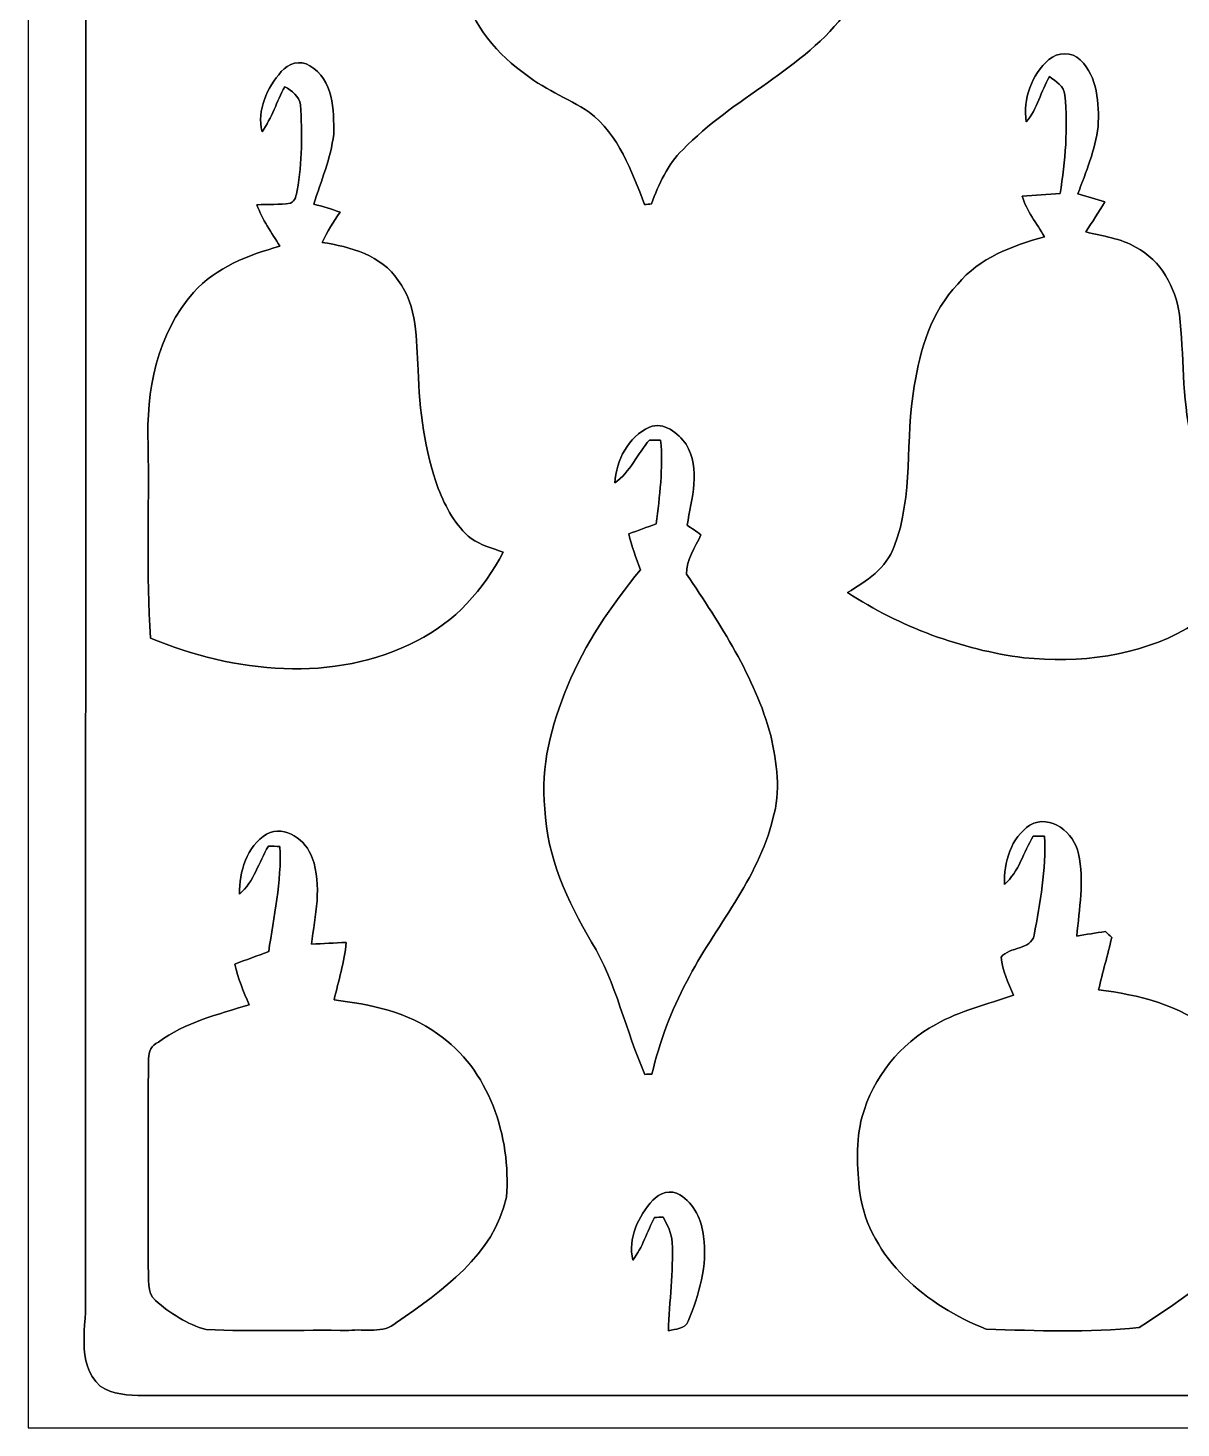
# Model space of a CAD drawing. Header units: centimetres. Extents: x -16.8 to 16.8, y -16.7 to 16.7.
# Drawn here: x -16.77 to -0.55, y -16.67 to 3.03 of the extents above; entities that cross this region are included whole.
import ezdxf

# ---------------------------------------------------------------- set-up
doc = ezdxf.new("R2010")
doc.units = ezdxf.units.CM
doc.header["$MEASUREMENT"] = 0
doc.layers.add('Layer 1', color=7, linetype='Continuous')

msp = doc.modelspace()

# ---------------------------------------------------------------- linework, layer by layer
at = {"layer": 'Layer 1', "color": 7}
for points, knots in [([(-16.77458, 16.66875), (-16.77458, 16.66875), (16.77458, 16.66875), (16.77458, 16.66875), (16.77458, 16.66875), (16.77458, 16.66875), (16.77458, -16.66875), (16.77458, -16.66875), (16.77458, -16.66875), (16.77458, -16.66875), (-16.77458, -16.66875), (-16.77458, -16.66875), (-16.77458, -16.66875), (-16.77458, -16.66875), (-16.77458, 16.66875), (-16.77458, 16.66875), (-16.77458, 16.66875), (-16.77458, 16.66875), (-16.77458, 16.66875), (-16.77458, 16.66875)], [0, 0, 0, 0, 0.16666667, 0.16666667, 0.16666667, 0.16666667, 0.33333333, 0.33333333, 0.33333333, 0.33333333, 0.5, 0.5, 0.5, 0.5, 0.66666667, 0.66666667, 0.66666667, 0.66666667, 1, 1, 1, 1]), ([(-15.56032, 15.62523), (-15.77164, 15.57091), (-15.93215, 15.36876), (-15.96637, 15.1571), (-15.96637, 15.1571), (-15.96143, 5.17243), (-15.96108, -4.81365), (-15.96637, -14.79903), (-15.96637, -14.79903), (-15.93885, -15.2206), (-16.11348, -15.74412), (-15.76141, -16.07855), (-15.76141, -16.07855), (-15.58713, -16.19779), (-15.35783, -16.2119), (-15.15286, -16.21331), (-15.15286, -16.21331), (-5.5686, -16.20626), (4.01532, -16.2119), (13.59958, -16.21014), (13.59958, -16.21014), (14.12734, -16.2052), (14.65615, -16.23095), (15.18356, -16.19709), (15.18356, -16.19709), (15.39663, -16.18968), (15.61606, -16.08526), (15.70531, -15.88241), (15.70531, -15.88241), (15.8556, -15.49153), (15.76776, -15.06432), (15.78927, -14.65792), (15.78927, -14.65792), (15.78363, -4.8387), (15.78857, 4.98087), (15.78681, 14.80009), (15.78681, 14.80009), (15.77411, 15.01387), (15.80197, 15.26046), (15.64534, 15.43332), (15.64534, 15.43332), (15.54127, 15.61147), (15.30597, 15.65169), (15.11829, 15.64605), (15.11829, 15.64605), (5.4162, 15.64534), (-4.2859, 15.64569), (-13.98764, 15.64605), (-13.98764, 15.64605), (-14.51187, 15.64005), (-15.03751, 15.67145), (-15.56032, 15.62523)], [0, 0, 0, 0, 0.07142857, 0.07142857, 0.07142857, 0.07142857, 0.14285714, 0.14285714, 0.14285714, 0.14285714, 0.21428571, 0.21428571, 0.21428571, 0.21428571, 0.28571429, 0.28571429, 0.28571429, 0.28571429, 0.35714286, 0.35714286, 0.35714286, 0.35714286, 0.42857143, 0.42857143, 0.42857143, 0.42857143, 0.5, 0.5, 0.5, 0.5, 0.57142857, 0.57142857, 0.57142857, 0.57142857, 0.64285714, 0.64285714, 0.64285714, 0.64285714, 0.71428571, 0.71428571, 0.71428571, 0.71428571, 0.78571429, 0.78571429, 0.78571429, 0.78571429, 0.85714286, 0.85714286, 0.85714286, 0.85714286, 1, 1, 1, 1]), ([(-8.30756, 9.0484), (-8.05639, 9.17187), (-7.81438, 8.94221), (-7.70643, 8.73266), (-7.70643, 8.73266), (-7.54098, 8.33367), (-7.64716, 7.89834), (-7.70714, 7.48982), (-7.70714, 7.48982), (-7.5378, 7.49335), (-7.36812, 7.51558), (-7.19949, 7.49053), (-7.19949, 7.49053), (-7.23971, 7.22524), (-7.31908, 6.96877), (-7.38611, 6.70948), (-7.38611, 6.70948), (-6.85941, 6.62869), (-6.3059, 6.52498), (-5.87516, 6.18843), (-5.87516, 6.18843), (-5.34388, 5.79967), (-5.06554, 5.15479), (-4.97523, 4.51838), (-4.97523, 4.51838), (-4.8828, 4.08764), (-5.00027, 3.63114), (-5.24828, 3.27237), (-5.24828, 3.27237), (-5.85929, 2.44228), (-6.85871, 2.04964), (-7.56179, 1.31727), (-7.56179, 1.31727), (-7.77804, 1.11054), (-7.90046, 0.82973), (-8.00418, 0.55386), (-8.00418, 0.55386), (-8.02746, 0.55174), (-8.07473, 0.54716), (-8.09837, 0.54469), (-8.09837, 0.54469), (-8.28287, 1.016), (-8.46173, 1.52647), (-8.87695, 1.84785), (-8.87695, 1.84785), (-9.18774, 2.04541), (-9.53841, 2.18017), (-9.82451, 2.41723), (-9.82451, 2.41723), (-10.24608, 2.71463), (-10.55123, 3.16265), (-10.70681, 3.65196), (-10.70681, 3.65196), (-10.87296, 4.30424), (-10.80699, 5.04366), (-10.38789, 5.59047), (-10.38789, 5.59047), (-9.98361, 6.18561), (-9.27065, 6.46712), (-8.59226, 6.60964), (-8.59226, 6.60964), (-8.65364, 6.79909), (-8.72843, 6.98394), (-8.7824, 7.17585), (-8.7824, 7.17585), (-8.62824, 7.26017), (-8.41093, 7.27075), (-8.31144, 7.42562), (-8.31144, 7.42562), (-8.19573, 7.89658), (-8.13753, 8.38588), (-8.15199, 8.87166), (-8.15199, 8.87166), (-8.2042, 8.87166), (-8.25641, 8.87166), (-8.30862, 8.8713), (-8.30862, 8.8713), (-8.42363, 8.66528), (-8.53193, 8.45538), (-8.62612, 8.23842), (-8.62612, 8.23842), (-8.65823, 8.23983), (-8.72278, 8.24195), (-8.75524, 8.24336), (-8.75524, 8.24336), (-8.66422, 8.52876), (-8.60178, 8.89459), (-8.30756, 9.0484)], [0, 0, 0, 0, 0.04347826, 0.04347826, 0.04347826, 0.04347826, 0.08695652, 0.08695652, 0.08695652, 0.08695652, 0.13043478, 0.13043478, 0.13043478, 0.13043478, 0.17391304, 0.17391304, 0.17391304, 0.17391304, 0.2173913, 0.2173913, 0.2173913, 0.2173913, 0.26086957, 0.26086957, 0.26086957, 0.26086957, 0.30434783, 0.30434783, 0.30434783, 0.30434783, 0.34782609, 0.34782609, 0.34782609, 0.34782609, 0.39130435, 0.39130435, 0.39130435, 0.39130435, 0.43478261, 0.43478261, 0.43478261, 0.43478261, 0.47826087, 0.47826087, 0.47826087, 0.47826087, 0.52173913, 0.52173913, 0.52173913, 0.52173913, 0.56521739, 0.56521739, 0.56521739, 0.56521739, 0.60869565, 0.60869565, 0.60869565, 0.60869565, 0.65217391, 0.65217391, 0.65217391, 0.65217391, 0.69565217, 0.69565217, 0.69565217, 0.69565217, 0.73913043, 0.73913043, 0.73913043, 0.73913043, 0.7826087, 0.7826087, 0.7826087, 0.7826087, 0.82608696, 0.82608696, 0.82608696, 0.82608696, 0.86956522, 0.86956522, 0.86956522, 0.86956522, 0.91304348, 0.91304348, 0.91304348, 0.91304348, 1, 1, 1, 1]), ([(-13.21153, 2.41653), (-13.11275, 2.52518), (-12.94377, 2.59045), (-12.81148, 2.49943), (-12.81148, 2.49943), (-12.47634, 2.30858), (-12.46752, 1.87219), (-12.47387, 1.53564), (-12.47387, 1.53564), (-12.51268, 1.19415), (-12.65343, 0.87701), (-12.75292, 0.55069), (-12.75292, 0.55069), (-12.62874, 0.51894), (-12.50209, 0.48789), (-12.38391, 0.43639), (-12.38391, 0.43639), (-12.47563, 0.30021), (-12.56841, 0.16369), (-12.63509, 0.01305), (-12.63509, 0.01305), (-12.23821, -0.04727), (-11.80183, -0.16863), (-11.56476, -0.52141), (-11.56476, -0.52141), (-11.29383, -0.88406), (-11.31288, -1.35255), (-11.28289, -1.78223), (-11.28289, -1.78223), (-11.27407, -2.34844), (-11.19046, -2.91606), (-11.00208, -3.45158), (-11.00208, -3.45158), (-10.89766, -3.71228), (-10.76184, -3.97369), (-10.53924, -4.15361), (-10.53924, -4.15361), (-10.40342, -4.24568), (-10.24255, -4.29189), (-10.08839, -4.34446), (-10.08839, -4.34446), (-10.36073, -4.86833), (-10.76925, -5.33012), (-11.30582, -5.59259), (-11.30582, -5.59259), (-12.46399, -6.19936), (-13.88075, -6.04202), (-15.05338, -5.55307), (-15.05338, -5.55307), (-15.10912, -4.64961), (-15.06961, -3.74403), (-15.08407, -2.83986), (-15.08407, -2.83986), (-15.11618, -2.08562), (-14.95813, -1.27), (-14.44484, -0.68968), (-14.44484, -0.68968), (-14.13122, -0.33655), (-13.67296, -0.16686), (-13.23164, -0.03881), (-13.23164, -0.03881), (-13.34558, 0.15169), (-13.48211, 0.33126), (-13.55372, 0.54398), (-13.55372, 0.54398), (-13.39674, 0.55633), (-13.23728, 0.53657), (-13.08171, 0.5648), (-13.08171, 0.5648), (-13.01186, 0.59514), (-13.00057, 0.67945), (-12.98575, 0.74507), (-12.98575, 0.74507), (-12.92119, 1.14159), (-12.91237, 1.54764), (-12.94201, 1.94733), (-12.94201, 1.94733), (-12.95365, 2.07327), (-13.06336, 2.14559), (-13.16214, 2.20416), (-13.16214, 2.20416), (-13.27573, 1.99637), (-13.34276, 1.76354), (-13.4814, 1.56986), (-13.4814, 1.56986), (-13.55831, 1.87678), (-13.40767, 2.18899), (-13.21153, 2.41653)], [0, 0, 0, 0, 0.04347826, 0.04347826, 0.04347826, 0.04347826, 0.08695652, 0.08695652, 0.08695652, 0.08695652, 0.13043478, 0.13043478, 0.13043478, 0.13043478, 0.17391304, 0.17391304, 0.17391304, 0.17391304, 0.2173913, 0.2173913, 0.2173913, 0.2173913, 0.26086957, 0.26086957, 0.26086957, 0.26086957, 0.30434783, 0.30434783, 0.30434783, 0.30434783, 0.34782609, 0.34782609, 0.34782609, 0.34782609, 0.39130435, 0.39130435, 0.39130435, 0.39130435, 0.43478261, 0.43478261, 0.43478261, 0.43478261, 0.47826087, 0.47826087, 0.47826087, 0.47826087, 0.52173913, 0.52173913, 0.52173913, 0.52173913, 0.56521739, 0.56521739, 0.56521739, 0.56521739, 0.60869565, 0.60869565, 0.60869565, 0.60869565, 0.65217391, 0.65217391, 0.65217391, 0.65217391, 0.69565217, 0.69565217, 0.69565217, 0.69565217, 0.73913043, 0.73913043, 0.73913043, 0.73913043, 0.7826087, 0.7826087, 0.7826087, 0.7826087, 0.82608696, 0.82608696, 0.82608696, 0.82608696, 0.86956522, 0.86956522, 0.86956522, 0.86956522, 0.91304348, 0.91304348, 0.91304348, 0.91304348, 1, 1, 1, 1]), ([(-2.40983, 2.58657), (-2.28847, 2.69134), (-2.08562, 2.69663), (-1.96956, 2.58128), (-1.96956, 2.58128), (-1.7205, 2.33927), (-1.70392, 1.96885), (-1.71838, 1.645), (-1.71838, 1.645), (-1.75719, 1.31445), (-1.88913, 1.00577), (-2.00343, 0.69638), (-2.00343, 0.69638), (-1.87678, 0.66075), (-1.74837, 0.62583), (-1.62348, 0.58314), (-1.62348, 0.58314), (-1.71027, 0.44062), (-1.80199, 0.30127), (-1.89124, 0.16016), (-1.89124, 0.16016), (-1.65206, 0.10195), (-1.40018, 0.0695), (-1.18357, -0.05644), (-1.18357, -0.05644), (-0.83432, -0.23989), (-0.63041, -0.61877), (-0.57538, -0.99942), (-0.57538, -0.99942), (-0.50624, -1.57656), (-0.54293, -2.1657), (-0.40887, -2.73473), (-0.40887, -2.73473), (-0.30339, -3.17641), (-0.18521, -3.64666), (0.15099, -3.97616), (0.15099, -3.97616), (0.30798, -4.09116), (0.49071, -4.16666), (0.67275, -4.23404), (0.67275, -4.23404), (0.39088, -4.71135), (0.02505, -5.15373), (-0.47025, -5.41937), (-0.47025, -5.41937), (-1.15888, -5.81237), (-1.98508, -5.91044), (-2.76472, -5.83071), (-2.76472, -5.83071), (-3.64596, -5.71606), (-4.50003, -5.39891), (-5.24439, -4.91419), (-5.24439, -4.91419), (-4.97805, -4.75368), (-4.69618, -4.57306), (-4.58752, -4.26367), (-4.58752, -4.26367), (-4.30918, -3.54612), (-4.439, -2.75731), (-4.3053, -2.01189), (-4.3053, -2.01189), (-4.22063, -1.49507), (-4.06612, -0.96132), (-3.69394, -0.57468), (-3.69394, -0.57468), (-3.38949, -0.20285), (-2.92029, -0.03493), (-2.47368, 0.09349), (-2.47368, 0.09349), (-2.58128, 0.28187), (-2.72521, 0.45226), (-2.78553, 0.66358), (-2.78553, 0.66358), (-2.60809, 0.67769), (-2.42958, 0.68792), (-2.25143, 0.70026), (-2.25143, 0.70026), (-2.18193, 1.15782), (-2.13854, 1.62348), (-2.18511, 2.08527), (-2.18511, 2.08527), (-2.19745, 2.21051), (-2.31105, 2.28106), (-2.40383, 2.34633), (-2.40383, 2.34633), (-2.52624, 2.14066), (-2.56893, 1.89159), (-2.72909, 1.70921), (-2.72909, 1.70921), (-2.78271, 2.02988), (-2.65113, 2.37173), (-2.40983, 2.58657)], [0, 0, 0, 0, 0.04166667, 0.04166667, 0.04166667, 0.04166667, 0.08333333, 0.08333333, 0.08333333, 0.08333333, 0.125, 0.125, 0.125, 0.125, 0.16666667, 0.16666667, 0.16666667, 0.16666667, 0.20833333, 0.20833333, 0.20833333, 0.20833333, 0.25, 0.25, 0.25, 0.25, 0.29166667, 0.29166667, 0.29166667, 0.29166667, 0.33333333, 0.33333333, 0.33333333, 0.33333333, 0.375, 0.375, 0.375, 0.375, 0.41666667, 0.41666667, 0.41666667, 0.41666667, 0.45833333, 0.45833333, 0.45833333, 0.45833333, 0.5, 0.5, 0.5, 0.5, 0.54166667, 0.54166667, 0.54166667, 0.54166667, 0.58333333, 0.58333333, 0.58333333, 0.58333333, 0.625, 0.625, 0.625, 0.625, 0.66666667, 0.66666667, 0.66666667, 0.66666667, 0.70833333, 0.70833333, 0.70833333, 0.70833333, 0.75, 0.75, 0.75, 0.75, 0.79166667, 0.79166667, 0.79166667, 0.79166667, 0.83333333, 0.83333333, 0.83333333, 0.83333333, 0.875, 0.875, 0.875, 0.875, 0.91666667, 0.91666667, 0.91666667, 0.91666667, 1, 1, 1, 1]), ([(-8.02993, -2.58692), (-7.82814, -2.50508), (-7.62706, -2.66912), (-7.51628, -2.82575), (-7.51628, -2.82575), (-7.30285, -3.17041), (-7.43903, -3.59833), (-7.50006, -3.96558), (-7.50006, -3.96558), (-7.43479, -4.00967), (-7.36988, -4.05412), (-7.30603, -4.10034), (-7.30603, -4.10034), (-7.38364, -4.28061), (-7.51946, -4.44747), (-7.50852, -4.65384), (-7.50852, -4.65384), (-7.03545, -5.36399), (-6.54861, -6.09212), (-6.32319, -6.92573), (-6.32319, -6.92573), (-6.23782, -7.30673), (-6.1782, -7.71313), (-6.29426, -8.09484), (-6.29426, -8.09484), (-6.50064, -8.95209), (-7.11271, -9.61531), (-7.50358, -10.38578), (-7.50358, -10.38578), (-7.73007, -10.79465), (-7.8867, -11.23879), (-7.99747, -11.69176), (-7.99747, -11.69176), (-8.02146, -11.69211), (-8.06979, -11.69247), (-8.09413, -11.69247), (-8.09413, -11.69247), (-8.36613, -11.08075), (-8.49595, -10.41082), (-8.84449, -9.83297), (-8.84449, -9.83297), (-9.18034, -9.25759), (-9.47773, -8.63247), (-9.50066, -7.95443), (-9.50066, -7.95443), (-9.56628, -7.36141), (-9.41141, -6.77439), (-9.18422, -6.23217), (-9.18422, -6.23217), (-8.94221, -5.63104), (-8.56474, -5.09517), (-8.15869, -4.59458), (-8.15869, -4.59458), (-8.2169, -4.42666), (-8.28075, -4.26085), (-8.32132, -4.08764), (-8.32132, -4.08764), (-8.19326, -4.04142), (-8.06556, -3.99415), (-7.93715, -3.94864), (-7.93715, -3.94864), (-7.88811, -3.55847), (-7.83449, -3.16336), (-7.87435, -2.77036), (-7.87435, -2.77036), (-7.92656, -2.76895), (-7.97842, -2.76789), (-8.03063, -2.76719), (-8.03063, -2.76719), (-8.20032, -2.96263), (-8.30298, -3.21733), (-8.51711, -3.37185), (-8.51711, -3.37185), (-8.49736, -3.05435), (-8.33085, -2.72098), (-8.02993, -2.58692)], [0, 0, 0, 0, 0.05, 0.05, 0.05, 0.05, 0.1, 0.1, 0.1, 0.1, 0.15, 0.15, 0.15, 0.15, 0.2, 0.2, 0.2, 0.2, 0.25, 0.25, 0.25, 0.25, 0.3, 0.3, 0.3, 0.3, 0.35, 0.35, 0.35, 0.35, 0.4, 0.4, 0.4, 0.4, 0.45, 0.45, 0.45, 0.45, 0.5, 0.5, 0.5, 0.5, 0.55, 0.55, 0.55, 0.55, 0.6, 0.6, 0.6, 0.6, 0.65, 0.65, 0.65, 0.65, 0.7, 0.7, 0.7, 0.7, 0.75, 0.75, 0.75, 0.75, 0.8, 0.8, 0.8, 0.8, 0.85, 0.85, 0.85, 0.85, 0.9, 0.9, 0.9, 0.9, 1, 1, 1, 1]), ([(-2.67688, -8.18691), (-2.38725, -8.01758), (-2.05246, -8.30051), (-1.9939, -8.58943), (-1.9939, -8.58943), (-1.91206, -8.97079), (-1.98226, -9.36343), (-2.0193, -9.74619), (-2.0193, -9.74619), (-1.88524, -9.72573), (-1.75119, -9.70245), (-1.61643, -9.68234), (-1.61643, -9.68234), (-1.58715, -9.71021), (-1.55751, -9.73808), (-1.52753, -9.7663), (-1.52753, -9.7663), (-1.57939, -10.0143), (-1.65806, -10.25631), (-1.71062, -10.50431), (-1.71062, -10.50431), (-1.14512, -10.5724), (-0.56515, -10.71316), (-0.11853, -11.08886), (-0.11853, -11.08886), (0.30939, -11.45011), (0.55704, -11.98104), (0.6731, -12.52044), (0.6731, -12.52044), (0.75459, -12.92648), (0.76588, -13.37416), (0.54892, -13.74281), (0.54892, -13.74281), (0.16475, -14.41521), (-0.51364, -14.8403), (-1.14229, -15.25658), (-1.14229, -15.25658), (-1.85314, -15.32961), (-2.57775, -15.30068), (-3.29212, -15.27775), (-3.29212, -15.27775), (-4.11903, -14.95249), (-4.93466, -14.28997), (-5.07294, -13.35969), (-5.07294, -13.35969), (-5.10858, -13.00409), (-5.13362, -12.63615), (-5.03802, -12.28796), (-5.03802, -12.28796), (-4.88597, -11.73974), (-4.50674, -11.25679), (-4.00191, -10.99185), (-4.00191, -10.99185), (-3.66289, -10.79324), (-3.27731, -10.70892), (-2.91112, -10.57839), (-2.91112, -10.57839), (-2.97744, -10.40412), (-3.0734, -10.23338), (-3.08222, -10.04358), (-3.08222, -10.04358), (-2.96228, -9.88907), (-2.66418, -9.94974), (-2.61761, -9.73208), (-2.61761, -9.73208), (-2.53259, -9.27523), (-2.4511, -8.81027), (-2.47086, -8.34355), (-2.47086, -8.34355), (-2.52448, -8.34319), (-2.5781, -8.34284), (-2.63172, -8.34319), (-2.63172, -8.34319), (-2.76895, -8.56615), (-2.8321, -8.84379), (-3.03671, -9.01982), (-3.03671, -9.01982), (-3.04447, -8.71502), (-2.94711, -8.35907), (-2.67688, -8.18691)], [0, 0, 0, 0, 0.04761905, 0.04761905, 0.04761905, 0.04761905, 0.0952381, 0.0952381, 0.0952381, 0.0952381, 0.14285714, 0.14285714, 0.14285714, 0.14285714, 0.19047619, 0.19047619, 0.19047619, 0.19047619, 0.23809524, 0.23809524, 0.23809524, 0.23809524, 0.28571429, 0.28571429, 0.28571429, 0.28571429, 0.33333333, 0.33333333, 0.33333333, 0.33333333, 0.38095238, 0.38095238, 0.38095238, 0.38095238, 0.42857143, 0.42857143, 0.42857143, 0.42857143, 0.47619048, 0.47619048, 0.47619048, 0.47619048, 0.52380952, 0.52380952, 0.52380952, 0.52380952, 0.57142857, 0.57142857, 0.57142857, 0.57142857, 0.61904762, 0.61904762, 0.61904762, 0.61904762, 0.66666667, 0.66666667, 0.66666667, 0.66666667, 0.71428571, 0.71428571, 0.71428571, 0.71428571, 0.76190476, 0.76190476, 0.76190476, 0.76190476, 0.80952381, 0.80952381, 0.80952381, 0.80952381, 0.85714286, 0.85714286, 0.85714286, 0.85714286, 0.9047619, 0.9047619, 0.9047619, 0.9047619, 1, 1, 1, 1]), ([(-13.41755, -8.31286), (-13.14626, -8.17668), (-12.86545, -8.39752), (-12.77408, -8.64694), (-12.77408, -8.64694), (-12.63297, -9.04028), (-12.73563, -9.45974), (-12.78537, -9.85979), (-12.78537, -9.85979), (-12.62239, -9.85273), (-12.45941, -9.84356), (-12.29642, -9.83721), (-12.29642, -9.83721), (-12.32535, -10.11132), (-12.40296, -10.37696), (-12.46787, -10.64401), (-12.46787, -10.64401), (-11.96128, -10.70822), (-11.43564, -10.81334), (-11.01478, -11.12061), (-11.01478, -11.12061), (-10.28524, -11.61944), (-9.97726, -12.56736), (-10.04253, -13.42108), (-10.04253, -13.42108), (-10.22033, -14.23776), (-10.95128, -14.73659), (-11.59016, -15.18532), (-11.59016, -15.18532), (-11.77396, -15.34795), (-12.03819, -15.26857), (-12.25868, -15.29609), (-12.25868, -15.29609), (-12.92825, -15.28551), (-13.59958, -15.31338), (-14.26845, -15.2848), (-14.26845, -15.2848), (-14.53303, -15.20754), (-14.77645, -15.05797), (-14.98036, -14.87346), (-14.98036, -14.87346), (-15.11688, -14.76234), (-15.0622, -14.56231), (-15.08266, -14.41203), (-15.08266, -14.41203), (-15.08478, -13.52938), (-15.07984, -12.64673), (-15.08443, -11.76443), (-15.08443, -11.76443), (-15.0562, -11.59087), (-15.14898, -11.33087), (-14.93767, -11.2395), (-14.93767, -11.2395), (-14.56408, -10.95551), (-14.10053, -10.85286), (-13.66344, -10.71245), (-13.66344, -10.71245), (-13.74316, -10.52759), (-13.81831, -10.34027), (-13.86523, -10.14412), (-13.86523, -10.14412), (-13.70753, -10.08098), (-13.54737, -10.02383), (-13.38827, -9.96491), (-13.38827, -9.96491), (-13.31771, -9.47455), (-13.20341, -8.98349), (-13.23058, -8.48501), (-13.23058, -8.48501), (-13.28455, -8.48431), (-13.33853, -8.48395), (-13.3925, -8.4836), (-13.3925, -8.4836), (-13.52868, -8.7062), (-13.59323, -8.98207), (-13.79996, -9.15599), (-13.79996, -9.15599), (-13.80208, -8.84449), (-13.69801, -8.48254), (-13.41755, -8.31286)], [0, 0, 0, 0, 0.04761905, 0.04761905, 0.04761905, 0.04761905, 0.0952381, 0.0952381, 0.0952381, 0.0952381, 0.14285714, 0.14285714, 0.14285714, 0.14285714, 0.19047619, 0.19047619, 0.19047619, 0.19047619, 0.23809524, 0.23809524, 0.23809524, 0.23809524, 0.28571429, 0.28571429, 0.28571429, 0.28571429, 0.33333333, 0.33333333, 0.33333333, 0.33333333, 0.38095238, 0.38095238, 0.38095238, 0.38095238, 0.42857143, 0.42857143, 0.42857143, 0.42857143, 0.47619048, 0.47619048, 0.47619048, 0.47619048, 0.52380952, 0.52380952, 0.52380952, 0.52380952, 0.57142857, 0.57142857, 0.57142857, 0.57142857, 0.61904762, 0.61904762, 0.61904762, 0.61904762, 0.66666667, 0.66666667, 0.66666667, 0.66666667, 0.71428571, 0.71428571, 0.71428571, 0.71428571, 0.76190476, 0.76190476, 0.76190476, 0.76190476, 0.80952381, 0.80952381, 0.80952381, 0.80952381, 0.85714286, 0.85714286, 0.85714286, 0.85714286, 0.9047619, 0.9047619, 0.9047619, 0.9047619, 1, 1, 1, 1]), ([(-7.98513, -13.46376), (-7.89411, -13.36287), (-7.72266, -13.30607), (-7.60201, -13.38686), (-7.60201, -13.38686), (-7.40057, -13.51068), (-7.29509, -13.74457), (-7.26899, -13.97317), (-7.26899, -13.97317), (-7.21184, -14.3824), (-7.33108, -14.79056), (-7.48665, -15.16451), (-7.48665, -15.16451), (-7.52651, -15.28022), (-7.66586, -15.27387), (-7.76429, -15.30103), (-7.76429, -15.30103), (-7.75053, -14.88652), (-7.69126, -14.47236), (-7.71172, -14.05714), (-7.71172, -14.05714), (-7.71701, -13.92802), (-7.78122, -13.81301), (-7.83802, -13.70083), (-7.83802, -13.70083), (-7.86871, -13.70224), (-7.92974, -13.70471), (-7.96043, -13.70577), (-7.96043, -13.70577), (-8.06379, -13.90509), (-8.12729, -14.12699), (-8.26488, -14.3069), (-8.26488, -14.3069), (-8.33967, -13.99999), (-8.18656, -13.68707), (-7.98513, -13.46376)], [0, 0, 0, 0, 0.1, 0.1, 0.1, 0.1, 0.2, 0.2, 0.2, 0.2, 0.3, 0.3, 0.3, 0.3, 0.4, 0.4, 0.4, 0.4, 0.5, 0.5, 0.5, 0.5, 0.6, 0.6, 0.6, 0.6, 0.7, 0.7, 0.7, 0.7, 0.8, 0.8, 0.8, 0.8, 1, 1, 1, 1])]:
    msp.add_open_spline(points, degree=3, knots=knots, dxfattribs=at)
at = {"layer": 'Layer 1', "color": 251}
for points, knots in [([(-15.56032, 15.62523), (-15.03751, 15.67145), (-14.51187, 15.64005), (-13.98764, 15.64605), (-13.98764, 15.64605), (-4.2859, 15.64569), (5.4162, 15.64534), (15.11829, 15.64605), (15.11829, 15.64605), (15.30597, 15.65169), (15.54127, 15.61147), (15.64534, 15.43332), (15.64534, 15.43332), (15.80197, 15.26046), (15.77411, 15.01387), (15.78681, 14.80009), (15.78681, 14.80009), (15.78857, 4.98087), (15.78363, -4.8387), (15.78927, -14.65792), (15.78927, -14.65792), (15.76776, -15.06432), (15.8556, -15.49153), (15.70531, -15.88241), (15.70531, -15.88241), (15.61606, -16.08526), (15.39663, -16.18968), (15.18356, -16.19709), (15.18356, -16.19709), (14.65615, -16.23095), (14.12734, -16.2052), (13.59958, -16.21014), (13.59958, -16.21014), (4.01532, -16.2119), (-5.5686, -16.20626), (-15.15286, -16.21331), (-15.15286, -16.21331), (-15.35783, -16.2119), (-15.58713, -16.19779), (-15.76141, -16.07855), (-15.76141, -16.07855), (-16.11348, -15.74412), (-15.93885, -15.2206), (-15.96637, -14.79903), (-15.96637, -14.79903), (-15.96108, -4.81365), (-15.96143, 5.17243), (-15.96637, 15.1571), (-15.96637, 15.1571), (-15.93215, 15.36876), (-15.77164, 15.57091), (-15.56032, 15.62523), (-15.56032, 15.62523), (-15.56032, 15.62523), (-15.56032, 15.62523), (-15.56032, 15.62523)], [0, 0, 0, 0, 0.06666667, 0.06666667, 0.06666667, 0.06666667, 0.13333333, 0.13333333, 0.13333333, 0.13333333, 0.2, 0.2, 0.2, 0.2, 0.26666667, 0.26666667, 0.26666667, 0.26666667, 0.33333333, 0.33333333, 0.33333333, 0.33333333, 0.4, 0.4, 0.4, 0.4, 0.46666667, 0.46666667, 0.46666667, 0.46666667, 0.53333333, 0.53333333, 0.53333333, 0.53333333, 0.6, 0.6, 0.6, 0.6, 0.66666667, 0.66666667, 0.66666667, 0.66666667, 0.73333333, 0.73333333, 0.73333333, 0.73333333, 0.8, 0.8, 0.8, 0.8, 0.86666667, 0.86666667, 0.86666667, 0.86666667, 1, 1, 1, 1]), ([(-8.30756, 9.0484), (-8.60178, 8.89459), (-8.66422, 8.52876), (-8.75524, 8.24336), (-8.75524, 8.24336), (-8.72278, 8.24195), (-8.65823, 8.23983), (-8.62612, 8.23842), (-8.62612, 8.23842), (-8.53193, 8.45538), (-8.42363, 8.66528), (-8.30862, 8.8713), (-8.30862, 8.8713), (-8.25641, 8.87166), (-8.2042, 8.87166), (-8.15199, 8.87166), (-8.15199, 8.87166), (-8.13753, 8.38588), (-8.19573, 7.89658), (-8.31144, 7.42562), (-8.31144, 7.42562), (-8.41093, 7.27075), (-8.62824, 7.26017), (-8.7824, 7.17585), (-8.7824, 7.17585), (-8.72843, 6.98394), (-8.65364, 6.79909), (-8.59226, 6.60964), (-8.59226, 6.60964), (-9.27065, 6.46712), (-9.98361, 6.18561), (-10.38789, 5.59047), (-10.38789, 5.59047), (-10.80699, 5.04366), (-10.87296, 4.30424), (-10.70681, 3.65196), (-10.70681, 3.65196), (-10.55123, 3.16265), (-10.24608, 2.71463), (-9.82451, 2.41723), (-9.82451, 2.41723), (-9.53841, 2.18017), (-9.18774, 2.04541), (-8.87695, 1.84785), (-8.87695, 1.84785), (-8.46173, 1.52647), (-8.28287, 1.016), (-8.09837, 0.54469), (-8.09837, 0.54469), (-8.07473, 0.54716), (-8.02746, 0.55174), (-8.00418, 0.55386), (-8.00418, 0.55386), (-7.90046, 0.82973), (-7.77804, 1.11054), (-7.56179, 1.31727), (-7.56179, 1.31727), (-6.85871, 2.04964), (-5.85929, 2.44228), (-5.24828, 3.27237), (-5.24828, 3.27237), (-5.00027, 3.63114), (-4.8828, 4.08764), (-4.97523, 4.51838), (-4.97523, 4.51838), (-5.06554, 5.15479), (-5.34388, 5.79967), (-5.87516, 6.18843), (-5.87516, 6.18843), (-6.3059, 6.52498), (-6.85941, 6.62869), (-7.38611, 6.70948), (-7.38611, 6.70948), (-7.31908, 6.96877), (-7.23971, 7.22524), (-7.19949, 7.49053), (-7.19949, 7.49053), (-7.36812, 7.51558), (-7.5378, 7.49335), (-7.70714, 7.48982), (-7.70714, 7.48982), (-7.64716, 7.89834), (-7.54098, 8.33367), (-7.70643, 8.73266), (-7.70643, 8.73266), (-7.81438, 8.94221), (-8.05639, 9.17187), (-8.30756, 9.0484), (-8.30756, 9.0484), (-8.30756, 9.0484), (-8.30756, 9.0484), (-8.30756, 9.0484)], [0, 0, 0, 0, 0.04166667, 0.04166667, 0.04166667, 0.04166667, 0.08333333, 0.08333333, 0.08333333, 0.08333333, 0.125, 0.125, 0.125, 0.125, 0.16666667, 0.16666667, 0.16666667, 0.16666667, 0.20833333, 0.20833333, 0.20833333, 0.20833333, 0.25, 0.25, 0.25, 0.25, 0.29166667, 0.29166667, 0.29166667, 0.29166667, 0.33333333, 0.33333333, 0.33333333, 0.33333333, 0.375, 0.375, 0.375, 0.375, 0.41666667, 0.41666667, 0.41666667, 0.41666667, 0.45833333, 0.45833333, 0.45833333, 0.45833333, 0.5, 0.5, 0.5, 0.5, 0.54166667, 0.54166667, 0.54166667, 0.54166667, 0.58333333, 0.58333333, 0.58333333, 0.58333333, 0.625, 0.625, 0.625, 0.625, 0.66666667, 0.66666667, 0.66666667, 0.66666667, 0.70833333, 0.70833333, 0.70833333, 0.70833333, 0.75, 0.75, 0.75, 0.75, 0.79166667, 0.79166667, 0.79166667, 0.79166667, 0.83333333, 0.83333333, 0.83333333, 0.83333333, 0.875, 0.875, 0.875, 0.875, 0.91666667, 0.91666667, 0.91666667, 0.91666667, 1, 1, 1, 1]), ([(-13.21153, 2.41653), (-13.40767, 2.18899), (-13.55831, 1.87678), (-13.4814, 1.56986), (-13.4814, 1.56986), (-13.34276, 1.76354), (-13.27573, 1.99637), (-13.16214, 2.20416), (-13.16214, 2.20416), (-13.06336, 2.14559), (-12.95365, 2.07327), (-12.94201, 1.94733), (-12.94201, 1.94733), (-12.91237, 1.54764), (-12.92119, 1.14159), (-12.98575, 0.74507), (-12.98575, 0.74507), (-13.00057, 0.67945), (-13.01186, 0.59514), (-13.08171, 0.5648), (-13.08171, 0.5648), (-13.23728, 0.53657), (-13.39674, 0.55633), (-13.55372, 0.54398), (-13.55372, 0.54398), (-13.48211, 0.33126), (-13.34558, 0.15169), (-13.23164, -0.03881), (-13.23164, -0.03881), (-13.67296, -0.16686), (-14.13122, -0.33655), (-14.44484, -0.68968), (-14.44484, -0.68968), (-14.95813, -1.27), (-15.11618, -2.08562), (-15.08407, -2.83986), (-15.08407, -2.83986), (-15.06961, -3.74403), (-15.10912, -4.64961), (-15.05338, -5.55307), (-15.05338, -5.55307), (-13.88075, -6.04202), (-12.46399, -6.19936), (-11.30582, -5.59259), (-11.30582, -5.59259), (-10.76925, -5.33012), (-10.36073, -4.86833), (-10.08839, -4.34446), (-10.08839, -4.34446), (-10.24255, -4.29189), (-10.40342, -4.24568), (-10.53924, -4.15361), (-10.53924, -4.15361), (-10.76184, -3.97369), (-10.89766, -3.71228), (-11.00208, -3.45158), (-11.00208, -3.45158), (-11.19046, -2.91606), (-11.27407, -2.34844), (-11.28289, -1.78223), (-11.28289, -1.78223), (-11.31288, -1.35255), (-11.29383, -0.88406), (-11.56476, -0.52141), (-11.56476, -0.52141), (-11.80183, -0.16863), (-12.23821, -0.04727), (-12.63509, 0.01305), (-12.63509, 0.01305), (-12.56841, 0.16369), (-12.47563, 0.30021), (-12.38391, 0.43639), (-12.38391, 0.43639), (-12.50209, 0.48789), (-12.62874, 0.51894), (-12.75292, 0.55069), (-12.75292, 0.55069), (-12.65343, 0.87701), (-12.51268, 1.19415), (-12.47387, 1.53564), (-12.47387, 1.53564), (-12.46752, 1.87219), (-12.47634, 2.30858), (-12.81148, 2.49943), (-12.81148, 2.49943), (-12.94377, 2.59045), (-13.11275, 2.52518), (-13.21153, 2.41653), (-13.21153, 2.41653), (-13.21153, 2.41653), (-13.21153, 2.41653), (-13.21153, 2.41653)], [0, 0, 0, 0, 0.04166667, 0.04166667, 0.04166667, 0.04166667, 0.08333333, 0.08333333, 0.08333333, 0.08333333, 0.125, 0.125, 0.125, 0.125, 0.16666667, 0.16666667, 0.16666667, 0.16666667, 0.20833333, 0.20833333, 0.20833333, 0.20833333, 0.25, 0.25, 0.25, 0.25, 0.29166667, 0.29166667, 0.29166667, 0.29166667, 0.33333333, 0.33333333, 0.33333333, 0.33333333, 0.375, 0.375, 0.375, 0.375, 0.41666667, 0.41666667, 0.41666667, 0.41666667, 0.45833333, 0.45833333, 0.45833333, 0.45833333, 0.5, 0.5, 0.5, 0.5, 0.54166667, 0.54166667, 0.54166667, 0.54166667, 0.58333333, 0.58333333, 0.58333333, 0.58333333, 0.625, 0.625, 0.625, 0.625, 0.66666667, 0.66666667, 0.66666667, 0.66666667, 0.70833333, 0.70833333, 0.70833333, 0.70833333, 0.75, 0.75, 0.75, 0.75, 0.79166667, 0.79166667, 0.79166667, 0.79166667, 0.83333333, 0.83333333, 0.83333333, 0.83333333, 0.875, 0.875, 0.875, 0.875, 0.91666667, 0.91666667, 0.91666667, 0.91666667, 1, 1, 1, 1]), ([(-2.40983, 2.58657), (-2.65113, 2.37173), (-2.78271, 2.02988), (-2.72909, 1.70921), (-2.72909, 1.70921), (-2.56893, 1.89159), (-2.52624, 2.14066), (-2.40383, 2.34633), (-2.40383, 2.34633), (-2.31105, 2.28106), (-2.19745, 2.21051), (-2.18511, 2.08527), (-2.18511, 2.08527), (-2.13854, 1.62348), (-2.18193, 1.15782), (-2.25143, 0.70026), (-2.25143, 0.70026), (-2.42958, 0.68792), (-2.60809, 0.67769), (-2.78553, 0.66358), (-2.78553, 0.66358), (-2.72521, 0.45226), (-2.58128, 0.28187), (-2.47368, 0.09349), (-2.47368, 0.09349), (-2.92029, -0.03493), (-3.38949, -0.20285), (-3.69394, -0.57468), (-3.69394, -0.57468), (-4.06612, -0.96132), (-4.22063, -1.49507), (-4.3053, -2.01189), (-4.3053, -2.01189), (-4.439, -2.75731), (-4.30918, -3.54612), (-4.58752, -4.26367), (-4.58752, -4.26367), (-4.69618, -4.57306), (-4.97805, -4.75368), (-5.24439, -4.91419), (-5.24439, -4.91419), (-4.50003, -5.39891), (-3.64596, -5.71606), (-2.76472, -5.83071), (-2.76472, -5.83071), (-1.98508, -5.91044), (-1.15888, -5.81237), (-0.47025, -5.41937), (-0.47025, -5.41937), (0.02505, -5.15373), (0.39088, -4.71135), (0.67275, -4.23404), (0.67275, -4.23404), (0.49071, -4.16666), (0.30798, -4.09116), (0.15099, -3.97616), (0.15099, -3.97616), (-0.18521, -3.64666), (-0.30339, -3.17641), (-0.40887, -2.73473), (-0.40887, -2.73473), (-0.54293, -2.1657), (-0.50624, -1.57656), (-0.57538, -0.99942), (-0.57538, -0.99942), (-0.63041, -0.61877), (-0.83432, -0.23989), (-1.18357, -0.05644), (-1.18357, -0.05644), (-1.40018, 0.0695), (-1.65206, 0.10195), (-1.89124, 0.16016), (-1.89124, 0.16016), (-1.80199, 0.30127), (-1.71027, 0.44062), (-1.62348, 0.58314), (-1.62348, 0.58314), (-1.74837, 0.62583), (-1.87678, 0.66075), (-2.00343, 0.69638), (-2.00343, 0.69638), (-1.88913, 1.00577), (-1.75719, 1.31445), (-1.71838, 1.645), (-1.71838, 1.645), (-1.70392, 1.96885), (-1.7205, 2.33927), (-1.96956, 2.58128), (-1.96956, 2.58128), (-2.08562, 2.69663), (-2.28847, 2.69134), (-2.40983, 2.58657), (-2.40983, 2.58657), (-2.40983, 2.58657), (-2.40983, 2.58657), (-2.40983, 2.58657)], [0, 0, 0, 0, 0.04, 0.04, 0.04, 0.04, 0.08, 0.08, 0.08, 0.08, 0.12, 0.12, 0.12, 0.12, 0.16, 0.16, 0.16, 0.16, 0.2, 0.2, 0.2, 0.2, 0.24, 0.24, 0.24, 0.24, 0.28, 0.28, 0.28, 0.28, 0.32, 0.32, 0.32, 0.32, 0.36, 0.36, 0.36, 0.36, 0.4, 0.4, 0.4, 0.4, 0.44, 0.44, 0.44, 0.44, 0.48, 0.48, 0.48, 0.48, 0.52, 0.52, 0.52, 0.52, 0.56, 0.56, 0.56, 0.56, 0.6, 0.6, 0.6, 0.6, 0.64, 0.64, 0.64, 0.64, 0.68, 0.68, 0.68, 0.68, 0.72, 0.72, 0.72, 0.72, 0.76, 0.76, 0.76, 0.76, 0.8, 0.8, 0.8, 0.8, 0.84, 0.84, 0.84, 0.84, 0.88, 0.88, 0.88, 0.88, 0.92, 0.92, 0.92, 0.92, 1, 1, 1, 1]), ([(-8.02993, -2.58692), (-8.33085, -2.72098), (-8.49736, -3.05435), (-8.51711, -3.37185), (-8.51711, -3.37185), (-8.30298, -3.21733), (-8.20032, -2.96263), (-8.03063, -2.76719), (-8.03063, -2.76719), (-7.97842, -2.76789), (-7.92656, -2.76895), (-7.87435, -2.77036), (-7.87435, -2.77036), (-7.83449, -3.16336), (-7.88811, -3.55847), (-7.93715, -3.94864), (-7.93715, -3.94864), (-8.06556, -3.99415), (-8.19326, -4.04142), (-8.32132, -4.08764), (-8.32132, -4.08764), (-8.28075, -4.26085), (-8.2169, -4.42666), (-8.15869, -4.59458), (-8.15869, -4.59458), (-8.56474, -5.09517), (-8.94221, -5.63104), (-9.18422, -6.23217), (-9.18422, -6.23217), (-9.41141, -6.77439), (-9.56628, -7.36141), (-9.50066, -7.95443), (-9.50066, -7.95443), (-9.47773, -8.63247), (-9.18034, -9.25759), (-8.84449, -9.83297), (-8.84449, -9.83297), (-8.49595, -10.41082), (-8.36613, -11.08075), (-8.09413, -11.69247), (-8.09413, -11.69247), (-8.06979, -11.69247), (-8.02146, -11.69211), (-7.99747, -11.69176), (-7.99747, -11.69176), (-7.8867, -11.23879), (-7.73007, -10.79465), (-7.50358, -10.38578), (-7.50358, -10.38578), (-7.11271, -9.61531), (-6.50064, -8.95209), (-6.29426, -8.09484), (-6.29426, -8.09484), (-6.1782, -7.71313), (-6.23782, -7.30673), (-6.32319, -6.92573), (-6.32319, -6.92573), (-6.54861, -6.09212), (-7.03545, -5.36399), (-7.50852, -4.65384), (-7.50852, -4.65384), (-7.51946, -4.44747), (-7.38364, -4.28061), (-7.30603, -4.10034), (-7.30603, -4.10034), (-7.36988, -4.05412), (-7.43479, -4.00967), (-7.50006, -3.96558), (-7.50006, -3.96558), (-7.43903, -3.59833), (-7.30285, -3.17041), (-7.51628, -2.82575), (-7.51628, -2.82575), (-7.62706, -2.66912), (-7.82814, -2.50508), (-8.02993, -2.58692), (-8.02993, -2.58692), (-8.02993, -2.58692), (-8.02993, -2.58692), (-8.02993, -2.58692)], [0, 0, 0, 0, 0.04761905, 0.04761905, 0.04761905, 0.04761905, 0.0952381, 0.0952381, 0.0952381, 0.0952381, 0.14285714, 0.14285714, 0.14285714, 0.14285714, 0.19047619, 0.19047619, 0.19047619, 0.19047619, 0.23809524, 0.23809524, 0.23809524, 0.23809524, 0.28571429, 0.28571429, 0.28571429, 0.28571429, 0.33333333, 0.33333333, 0.33333333, 0.33333333, 0.38095238, 0.38095238, 0.38095238, 0.38095238, 0.42857143, 0.42857143, 0.42857143, 0.42857143, 0.47619048, 0.47619048, 0.47619048, 0.47619048, 0.52380952, 0.52380952, 0.52380952, 0.52380952, 0.57142857, 0.57142857, 0.57142857, 0.57142857, 0.61904762, 0.61904762, 0.61904762, 0.61904762, 0.66666667, 0.66666667, 0.66666667, 0.66666667, 0.71428571, 0.71428571, 0.71428571, 0.71428571, 0.76190476, 0.76190476, 0.76190476, 0.76190476, 0.80952381, 0.80952381, 0.80952381, 0.80952381, 0.85714286, 0.85714286, 0.85714286, 0.85714286, 0.9047619, 0.9047619, 0.9047619, 0.9047619, 1, 1, 1, 1]), ([(-2.67688, -8.18691), (-2.94711, -8.35907), (-3.04447, -8.71502), (-3.03671, -9.01982), (-3.03671, -9.01982), (-2.8321, -8.84379), (-2.76895, -8.56615), (-2.63172, -8.34319), (-2.63172, -8.34319), (-2.5781, -8.34284), (-2.52448, -8.34319), (-2.47086, -8.34355), (-2.47086, -8.34355), (-2.4511, -8.81027), (-2.53259, -9.27523), (-2.61761, -9.73208), (-2.61761, -9.73208), (-2.66418, -9.94974), (-2.96228, -9.88907), (-3.08222, -10.04358), (-3.08222, -10.04358), (-3.0734, -10.23338), (-2.97744, -10.40412), (-2.91112, -10.57839), (-2.91112, -10.57839), (-3.27731, -10.70892), (-3.66289, -10.79324), (-4.00191, -10.99185), (-4.00191, -10.99185), (-4.50674, -11.25679), (-4.88597, -11.73974), (-5.03802, -12.28796), (-5.03802, -12.28796), (-5.13362, -12.63615), (-5.10858, -13.00409), (-5.07294, -13.35969), (-5.07294, -13.35969), (-4.93466, -14.28997), (-4.11903, -14.95249), (-3.29212, -15.27775), (-3.29212, -15.27775), (-2.57775, -15.30068), (-1.85314, -15.32961), (-1.14229, -15.25658), (-1.14229, -15.25658), (-0.51364, -14.8403), (0.16475, -14.41521), (0.54892, -13.74281), (0.54892, -13.74281), (0.76588, -13.37416), (0.75459, -12.92648), (0.6731, -12.52044), (0.6731, -12.52044), (0.55704, -11.98104), (0.30939, -11.45011), (-0.11853, -11.08886), (-0.11853, -11.08886), (-0.56515, -10.71316), (-1.14512, -10.5724), (-1.71062, -10.50431), (-1.71062, -10.50431), (-1.65806, -10.25631), (-1.57939, -10.0143), (-1.52753, -9.7663), (-1.52753, -9.7663), (-1.55751, -9.73808), (-1.58715, -9.71021), (-1.61643, -9.68234), (-1.61643, -9.68234), (-1.75119, -9.70245), (-1.88524, -9.72573), (-2.0193, -9.74619), (-2.0193, -9.74619), (-1.98226, -9.36343), (-1.91206, -8.97079), (-1.9939, -8.58943), (-1.9939, -8.58943), (-2.05246, -8.30051), (-2.38725, -8.01758), (-2.67688, -8.18691), (-2.67688, -8.18691), (-2.67688, -8.18691), (-2.67688, -8.18691), (-2.67688, -8.18691)], [0, 0, 0, 0, 0.04545455, 0.04545455, 0.04545455, 0.04545455, 0.09090909, 0.09090909, 0.09090909, 0.09090909, 0.13636364, 0.13636364, 0.13636364, 0.13636364, 0.18181818, 0.18181818, 0.18181818, 0.18181818, 0.22727273, 0.22727273, 0.22727273, 0.22727273, 0.27272727, 0.27272727, 0.27272727, 0.27272727, 0.31818182, 0.31818182, 0.31818182, 0.31818182, 0.36363636, 0.36363636, 0.36363636, 0.36363636, 0.40909091, 0.40909091, 0.40909091, 0.40909091, 0.45454545, 0.45454545, 0.45454545, 0.45454545, 0.5, 0.5, 0.5, 0.5, 0.54545455, 0.54545455, 0.54545455, 0.54545455, 0.59090909, 0.59090909, 0.59090909, 0.59090909, 0.63636364, 0.63636364, 0.63636364, 0.63636364, 0.68181818, 0.68181818, 0.68181818, 0.68181818, 0.72727273, 0.72727273, 0.72727273, 0.72727273, 0.77272727, 0.77272727, 0.77272727, 0.77272727, 0.81818182, 0.81818182, 0.81818182, 0.81818182, 0.86363636, 0.86363636, 0.86363636, 0.86363636, 0.90909091, 0.90909091, 0.90909091, 0.90909091, 1, 1, 1, 1]), ([(-13.41755, -8.31286), (-13.69801, -8.48254), (-13.80208, -8.84449), (-13.79996, -9.15599), (-13.79996, -9.15599), (-13.59323, -8.98207), (-13.52868, -8.7062), (-13.3925, -8.4836), (-13.3925, -8.4836), (-13.33853, -8.48395), (-13.28455, -8.48431), (-13.23058, -8.48501), (-13.23058, -8.48501), (-13.20341, -8.98349), (-13.31771, -9.47455), (-13.38827, -9.96491), (-13.38827, -9.96491), (-13.54737, -10.02383), (-13.70753, -10.08098), (-13.86523, -10.14412), (-13.86523, -10.14412), (-13.81831, -10.34027), (-13.74316, -10.52759), (-13.66344, -10.71245), (-13.66344, -10.71245), (-14.10053, -10.85286), (-14.56408, -10.95551), (-14.93767, -11.2395), (-14.93767, -11.2395), (-15.14898, -11.33087), (-15.0562, -11.59087), (-15.08443, -11.76443), (-15.08443, -11.76443), (-15.07984, -12.64673), (-15.08478, -13.52938), (-15.08266, -14.41203), (-15.08266, -14.41203), (-15.0622, -14.56231), (-15.11688, -14.76234), (-14.98036, -14.87346), (-14.98036, -14.87346), (-14.77645, -15.05797), (-14.53303, -15.20754), (-14.26845, -15.2848), (-14.26845, -15.2848), (-13.59958, -15.31338), (-12.92825, -15.28551), (-12.25868, -15.29609), (-12.25868, -15.29609), (-12.03819, -15.26857), (-11.77396, -15.34795), (-11.59016, -15.18532), (-11.59016, -15.18532), (-10.95128, -14.73659), (-10.22033, -14.23776), (-10.04253, -13.42108), (-10.04253, -13.42108), (-9.97726, -12.56736), (-10.28524, -11.61944), (-11.01478, -11.12061), (-11.01478, -11.12061), (-11.43564, -10.81334), (-11.96128, -10.70822), (-12.46787, -10.64401), (-12.46787, -10.64401), (-12.40296, -10.37696), (-12.32535, -10.11132), (-12.29642, -9.83721), (-12.29642, -9.83721), (-12.45941, -9.84356), (-12.62239, -9.85273), (-12.78537, -9.85979), (-12.78537, -9.85979), (-12.73563, -9.45974), (-12.63297, -9.04028), (-12.77408, -8.64694), (-12.77408, -8.64694), (-12.86545, -8.39752), (-13.14626, -8.17668), (-13.41755, -8.31286), (-13.41755, -8.31286), (-13.41755, -8.31286), (-13.41755, -8.31286), (-13.41755, -8.31286)], [0, 0, 0, 0, 0.04545455, 0.04545455, 0.04545455, 0.04545455, 0.09090909, 0.09090909, 0.09090909, 0.09090909, 0.13636364, 0.13636364, 0.13636364, 0.13636364, 0.18181818, 0.18181818, 0.18181818, 0.18181818, 0.22727273, 0.22727273, 0.22727273, 0.22727273, 0.27272727, 0.27272727, 0.27272727, 0.27272727, 0.31818182, 0.31818182, 0.31818182, 0.31818182, 0.36363636, 0.36363636, 0.36363636, 0.36363636, 0.40909091, 0.40909091, 0.40909091, 0.40909091, 0.45454545, 0.45454545, 0.45454545, 0.45454545, 0.5, 0.5, 0.5, 0.5, 0.54545455, 0.54545455, 0.54545455, 0.54545455, 0.59090909, 0.59090909, 0.59090909, 0.59090909, 0.63636364, 0.63636364, 0.63636364, 0.63636364, 0.68181818, 0.68181818, 0.68181818, 0.68181818, 0.72727273, 0.72727273, 0.72727273, 0.72727273, 0.77272727, 0.77272727, 0.77272727, 0.77272727, 0.81818182, 0.81818182, 0.81818182, 0.81818182, 0.86363636, 0.86363636, 0.86363636, 0.86363636, 0.90909091, 0.90909091, 0.90909091, 0.90909091, 1, 1, 1, 1]), ([(-7.98513, -13.46376), (-8.18656, -13.68707), (-8.33967, -13.99999), (-8.26488, -14.3069), (-8.26488, -14.3069), (-8.12729, -14.12699), (-8.06379, -13.90509), (-7.96043, -13.70577), (-7.96043, -13.70577), (-7.92974, -13.70471), (-7.86871, -13.70224), (-7.83802, -13.70083), (-7.83802, -13.70083), (-7.78122, -13.81301), (-7.71701, -13.92802), (-7.71172, -14.05714), (-7.71172, -14.05714), (-7.69126, -14.47236), (-7.75053, -14.88652), (-7.76429, -15.30103), (-7.76429, -15.30103), (-7.66586, -15.27387), (-7.52651, -15.28022), (-7.48665, -15.16451), (-7.48665, -15.16451), (-7.33108, -14.79056), (-7.21184, -14.3824), (-7.26899, -13.97317), (-7.26899, -13.97317), (-7.29509, -13.74457), (-7.40057, -13.51068), (-7.60201, -13.38686), (-7.60201, -13.38686), (-7.72266, -13.30607), (-7.89411, -13.36287), (-7.98513, -13.46376), (-7.98513, -13.46376), (-7.98513, -13.46376), (-7.98513, -13.46376), (-7.98513, -13.46376)], [0, 0, 0, 0, 0.09090909, 0.09090909, 0.09090909, 0.09090909, 0.18181818, 0.18181818, 0.18181818, 0.18181818, 0.27272727, 0.27272727, 0.27272727, 0.27272727, 0.36363636, 0.36363636, 0.36363636, 0.36363636, 0.45454545, 0.45454545, 0.45454545, 0.45454545, 0.54545455, 0.54545455, 0.54545455, 0.54545455, 0.63636364, 0.63636364, 0.63636364, 0.63636364, 0.72727273, 0.72727273, 0.72727273, 0.72727273, 0.81818182, 0.81818182, 0.81818182, 0.81818182, 1, 1, 1, 1])]:
    msp.add_open_spline(points, degree=3, knots=knots, dxfattribs=at)

doc.saveas('drawing.dxf')
